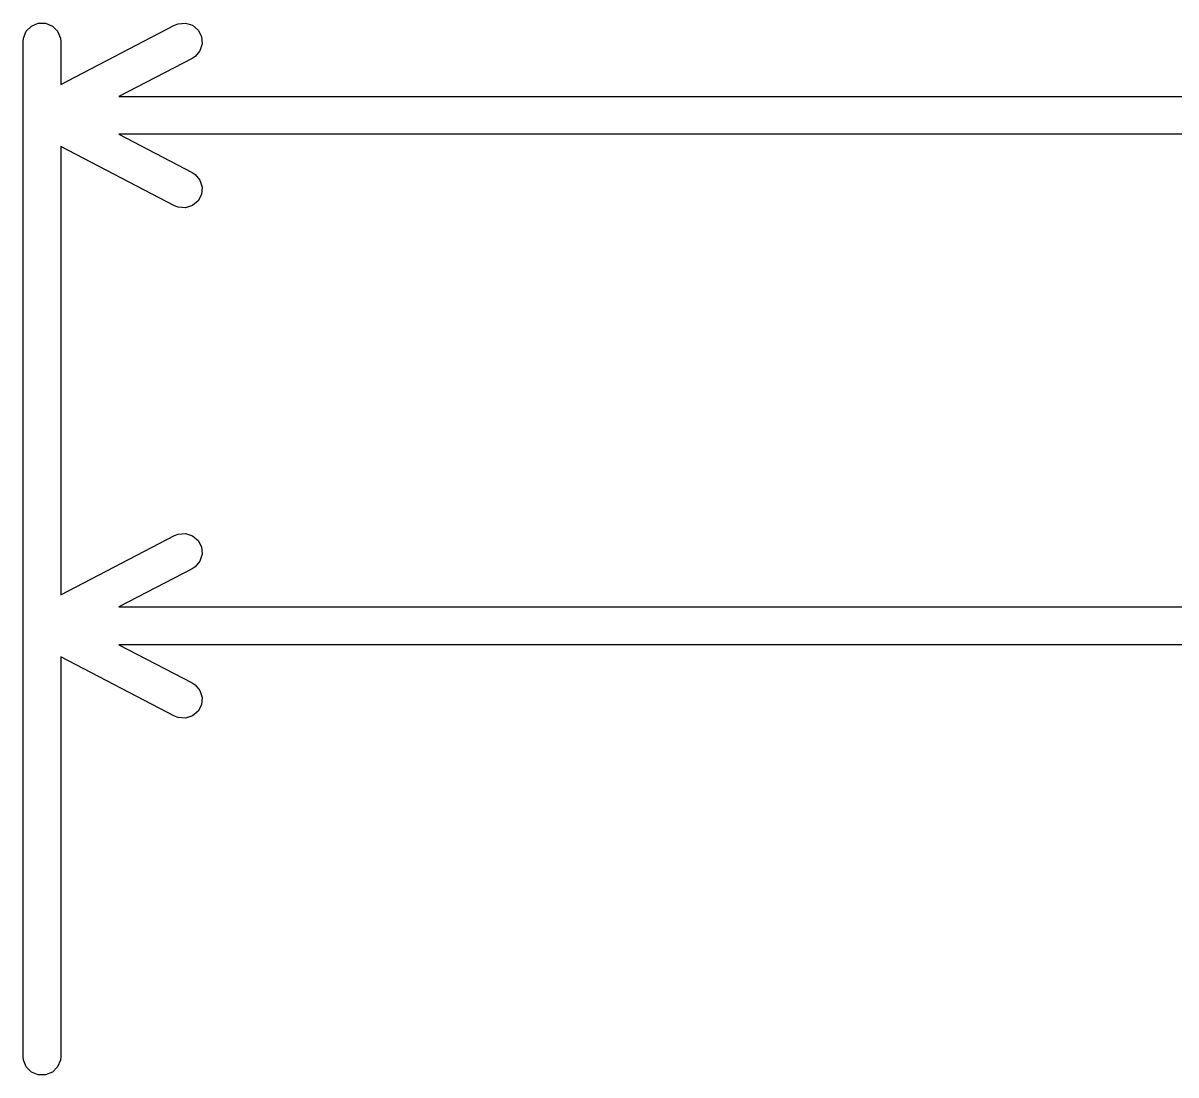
# Model space of a CAD drawing. Extents: x -4.37 to -2.89, y 5.38 to 7.37.
# Drawn here: x -4.3709 to -4.0094, y 6.9592 to 7.289 of the extents above; entities that cross this region are included whole.
import ezdxf

# ---------------------------------------------------------------- set-up
doc = ezdxf.new("R2010")
doc.units = 0
doc.header["$MEASUREMENT"] = 0
doc.layers.add('BLACK', color=7, linetype='CONTINUOUS')

msp = doc.modelspace()

# ---------------------------------------------------------------- linework, layer by layer
at = {"layer": 'BLACK', "linetype": 'CONTINUOUS'}
for p, q in [((-4.36991, 7.28637), (-4.36828, 7.288)), ((-4.36828, 7.288), (-4.36615, 7.28888)), ((-4.36615, 7.28888), (-4.36385, 7.28888)), ((-4.36385, 7.28888), (-4.36172, 7.288)), ((-4.36172, 7.288), (-4.36009, 7.28637)), ((-4.35909, 7.26973), (-4.32338, 7.28833)), ((-4.32338, 7.28833), (-4.3223, 7.28876)), ((-4.3223, 7.28876), (-4.32001, 7.28896)), ((-4.32001, 7.28896), (-4.31781, 7.28826)), ((-4.31781, 7.28826), (-4.31604, 7.28678)), ((-4.37091, 7.28309), (-4.37079, 7.28424)), ((-4.37079, 7.28424), (-4.36991, 7.28637)), ((-4.36009, 7.28637), (-4.35921, 7.28424)), ((-4.35921, 7.28424), (-4.35909, 7.28309)), ((-4.31604, 7.28678), (-4.31498, 7.28474)), ((-4.31498, 7.28474), (-4.31478, 7.28244)), ((-4.37091, 7.12309), (-4.37091, 7.28309)), ((-4.35909, 7.28309), (-4.35909, 7.26973)), ((-4.31547, 7.28025), (-4.31695, 7.27848)), ((-4.31478, 7.28244), (-4.31547, 7.28025)), ((-4.31792, 7.27785), (-4.34087, 7.26591)), ((-4.31695, 7.27848), (-4.31792, 7.27785)), ((-4.34087, 7.26591), (-3.20913, 7.26591)), ((-4.34087, 7.25409), (-4.31792, 7.24215)), ((-3.20913, 7.25409), (-4.34087, 7.25409)), ((-4.32338, 7.23167), (-4.35909, 7.25027)), ((-4.35909, 7.25027), (-4.35909, 7.12309)), ((-4.31792, 7.24215), (-4.31695, 7.24152)), ((-4.31695, 7.24152), (-4.31547, 7.23975)), ((-4.31547, 7.23975), (-4.31478, 7.23756)), ((-4.31478, 7.23756), (-4.31498, 7.23526)), ((-4.31604, 7.23322), (-4.31781, 7.23174)), ((-4.31498, 7.23526), (-4.31604, 7.23322)), ((-4.3223, 7.23124), (-4.32338, 7.23167)), ((-4.32001, 7.23104), (-4.3223, 7.23124)), ((-4.31781, 7.23174), (-4.32001, 7.23104)), ((-4.35909, 7.10973), (-4.32338, 7.12833)), ((-4.32338, 7.12833), (-4.3223, 7.12876)), ((-4.3223, 7.12876), (-4.32001, 7.12896)), ((-4.32001, 7.12896), (-4.31781, 7.12826)), ((-4.31781, 7.12826), (-4.31604, 7.12678)), ((-4.31604, 7.12678), (-4.31498, 7.12474)), ((-4.31498, 7.12474), (-4.31478, 7.12244)), ((-4.37091, 6.965), (-4.37091, 7.12309)), ((-4.35909, 7.12309), (-4.35909, 7.10973)), ((-4.31478, 7.12244), (-4.31547, 7.12025)), ((-4.31792, 7.11785), (-4.34087, 7.10591)), ((-4.31695, 7.11848), (-4.31792, 7.11785)), ((-4.31547, 7.12025), (-4.31695, 7.11848)), ((-4.34087, 7.10591), (-3.20913, 7.10591)), ((-3.20913, 7.09409), (-4.34087, 7.09409)), ((-4.34087, 7.09409), (-4.31792, 7.08215)), ((-4.32338, 7.07167), (-4.35909, 7.09027)), ((-4.35909, 7.09027), (-4.35909, 6.965)), ((-4.31792, 7.08215), (-4.31695, 7.08152)), ((-4.31695, 7.08152), (-4.31547, 7.07975)), ((-4.31547, 7.07975), (-4.31478, 7.07756)), ((-4.31498, 7.07526), (-4.31604, 7.07322)), ((-4.31478, 7.07756), (-4.31498, 7.07526)), ((-4.3223, 7.07124), (-4.32338, 7.07167)), ((-4.32001, 7.07104), (-4.3223, 7.07124)), ((-4.31781, 7.07174), (-4.32001, 7.07104)), ((-4.31604, 7.07322), (-4.31781, 7.07174)), ((-4.37079, 6.96385), (-4.37091, 6.965)), ((-4.36991, 6.96172), (-4.37079, 6.96385)), ((-4.35921, 6.96385), (-4.36009, 6.96172)), ((-4.35909, 6.965), (-4.35921, 6.96385)), ((-4.36828, 6.96009), (-4.36991, 6.96172)), ((-4.36615, 6.95921), (-4.36828, 6.96009)), ((-4.36385, 6.95921), (-4.36615, 6.95921)), ((-4.36172, 6.96009), (-4.36385, 6.95921)), ((-4.36009, 6.96172), (-4.36172, 6.96009))]:
    msp.add_line(p, q, dxfattribs=at)

doc.saveas('drawing.dxf')
